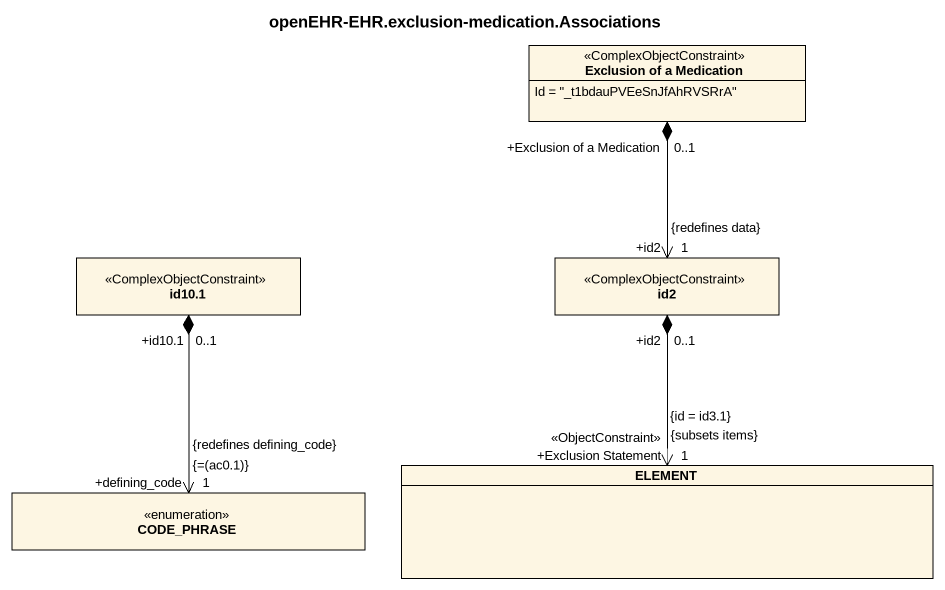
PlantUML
@startuml
title openEHR-EHR.exclusion-medication.Associations
hide circle
hide empty members
class "Exclusion of a Medication" as Exclusion_of_a_Medication <<ComplexObjectConstraint>> {
  Id = "_t1bdauPVEeSnJfAhRVSRrA"
}
class "id10.1" as id10_1 <<ComplexObjectConstraint>>
class id2 <<ComplexObjectConstraint>>
class ELEMENT
enum CODE_PHRASE
Exclusion_of_a_Medication "+Exclusion of a Medication\n0..1" *--> "+id2\n1\n{redefines data}" id2
id10_1 "+id10.1\n0..1" *--> "+defining_code\n1\n{=(ac0.1)}\n{redefines defining_code}" CODE_PHRASE
id2 "+id2\n0..1" *--> "+Exclusion Statement\n<<ObjectConstraint>>\n1\n{id = id3.1}\n{subsets items}" ELEMENT
@enduml
